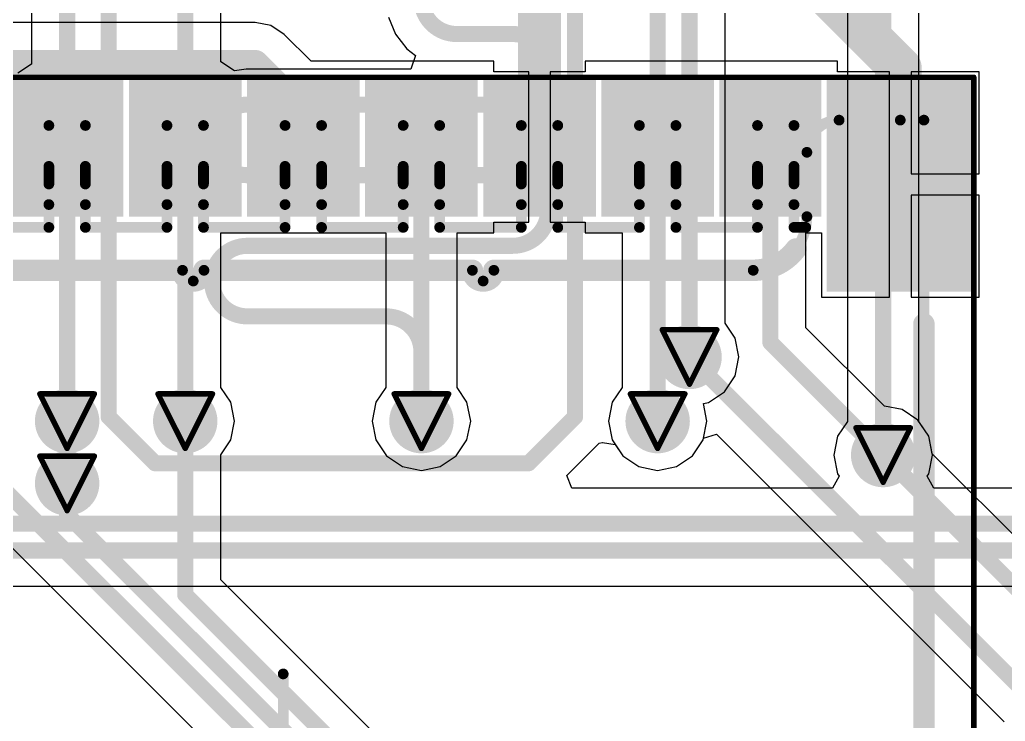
# Model space of a CAD drawing. Header units: millimetres. Extents: x 9.6 to 105, y 7.6 to 66.9.
# Drawn here: x 47.46 to 56.64, y 15.04 to 21.58 of the extents above; entities that cross this region are included whole.
import ezdxf

# ---------------------------------------------------------------- set-up
doc = ezdxf.new("R2010")
doc.units = ezdxf.units.MM
for name, color, linetype in [('BottomLayer', 5, 'Continuous'), ('BottomSolder', 6, 'Continuous'), ('DrillDrawing', 1, 'Continuous'), ('Mechanical13', 56, 'Continuous'), ('Mechanical15', 56, 'Continuous'), ('TopLayer', 1, 'Continuous'), ('TopOverlay', 2, 'Continuous'), ('TopPaste', 8, 'Continuous'), ('TopSolder', 216, 'Continuous'), ('ViaHoleLayer', 16, 'Continuous')]:
    doc.layers.add(name, color=color, linetype=linetype)

msp = doc.modelspace()

# ---------------------------------------------------------------- hatches: boundary and pattern name
at = {"layer": 'BottomLayer'}
h = msp.add_hatch(color=5, dxfattribs=at)
edge = h.paths.add_edge_path()
edge.add_arc((53.6956, 18.4404), 0.2, 0, 360)
h = msp.add_hatch(color=5, dxfattribs=at)
edge = h.paths.add_edge_path()
edge.add_arc((47.8985, 17.8425), 0.2, 0, 360)
h = msp.add_hatch(color=5, dxfattribs=at)
edge = h.paths.add_edge_path()
edge.add_arc((48.9985, 17.8425), 0.2, 0, 360)
h = msp.add_hatch(color=5, dxfattribs=at)
edge = h.paths.add_edge_path()
edge.add_arc((51.1985, 17.8425), 0.2, 0, 360)
h = msp.add_hatch(color=5, dxfattribs=at)
edge = h.paths.add_edge_path()
edge.add_arc((53.3985, 17.8425), 0.2, 0, 360)
h = msp.add_hatch(color=5, dxfattribs=at)
edge = h.paths.add_edge_path()
edge.add_arc((55.499, 17.526), 0.2, 0, 360)
h = msp.add_hatch(color=5, dxfattribs=at)
edge = h.paths.add_edge_path()
edge.add_arc((47.8985, 17.262), 0.2, 0, 360)
at = {"layer": 'BottomSolder'}
h = msp.add_hatch(color=6, dxfattribs=at)
edge = h.paths.add_edge_path()
edge.add_arc((53.6956, 18.4404), 0.3, 0, 360)
h = msp.add_hatch(color=6, dxfattribs=at)
edge = h.paths.add_edge_path()
edge.add_arc((47.8985, 17.8425), 0.3, 0, 360)
h = msp.add_hatch(color=6, dxfattribs=at)
edge = h.paths.add_edge_path()
edge.add_arc((48.9985, 17.8425), 0.3, 0, 360)
h = msp.add_hatch(color=6, dxfattribs=at)
edge = h.paths.add_edge_path()
edge.add_arc((51.1985, 17.8425), 0.3, 0, 360)
h = msp.add_hatch(color=6, dxfattribs=at)
edge = h.paths.add_edge_path()
edge.add_arc((53.3985, 17.8425), 0.3, 0, 360)
h = msp.add_hatch(color=6, dxfattribs=at)
edge = h.paths.add_edge_path()
edge.add_arc((55.499, 17.526), 0.3, 0, 360)
h = msp.add_hatch(color=6, dxfattribs=at)
edge = h.paths.add_edge_path()
edge.add_arc((47.8985, 17.262), 0.3, 0, 360)
at = {"layer": 'TopLayer'}
for points in [[(48.3235, 19.8485), (47.4735, 19.8485), (47.4735, 20.9485), (48.3235, 20.9485)], [(49.4235, 19.8485), (48.5735, 19.8485), (48.5735, 20.9485), (49.4235, 20.9485)], [(50.5235, 19.8485), (49.6735, 19.8485), (49.6735, 20.9485), (50.5235, 20.9485)], [(51.6235, 19.8485), (50.7735, 19.8485), (50.7735, 20.9485), (51.6235, 20.9485)], [(52.7235, 19.8485), (51.8735, 19.8485), (51.8735, 20.9485), (52.7235, 20.9485)], [(53.8235, 19.8485), (52.9735, 19.8485), (52.9735, 20.9485), (53.8235, 20.9485)], [(54.8235, 19.8485), (54.0735, 19.8485), (54.0735, 20.9485), (54.8235, 20.9485)], [(56.2435, 19.1485), (55.0735, 19.1485), (55.0735, 20.9485), (56.2435, 20.9485)]]:
    msp.add_hatch(color=1, dxfattribs=at).paths.add_polyline_path(points)
h = msp.add_hatch(color=1, dxfattribs=at)
edge = h.paths.add_edge_path()
edge.add_arc((53.6956, 18.4404), 0.2, 0, 360)
h = msp.add_hatch(color=1, dxfattribs=at)
edge = h.paths.add_edge_path()
edge.add_arc((47.8985, 17.8425), 0.2, 0, 360)
h = msp.add_hatch(color=1, dxfattribs=at)
edge = h.paths.add_edge_path()
edge.add_arc((48.9985, 17.8425), 0.2, 0, 360)
h = msp.add_hatch(color=1, dxfattribs=at)
edge = h.paths.add_edge_path()
edge.add_arc((51.1985, 17.8425), 0.2, 0, 360)
h = msp.add_hatch(color=1, dxfattribs=at)
edge = h.paths.add_edge_path()
edge.add_arc((53.3985, 17.8425), 0.2, 0, 360)
h = msp.add_hatch(color=1, dxfattribs=at)
edge = h.paths.add_edge_path()
edge.add_arc((55.499, 17.526), 0.2, 0, 360)
h = msp.add_hatch(color=1, dxfattribs=at)
edge = h.paths.add_edge_path()
edge.add_arc((47.8985, 17.262), 0.2, 0, 360)
at = {"layer": 'TopPaste'}
for points in [[(48.2735, 19.8985), (47.5235, 19.8985), (47.5235, 20.8985), (48.2735, 20.8985)], [(49.3735, 19.8985), (48.6235, 19.8985), (48.6235, 20.8985), (49.3735, 20.8985)], [(50.4735, 19.8985), (49.7235, 19.8985), (49.7235, 20.8985), (50.4735, 20.8985)], [(51.5735, 19.8985), (50.8235, 19.8985), (50.8235, 20.8985), (51.5735, 20.8985)], [(52.6735, 19.8985), (51.9235, 19.8985), (51.9235, 20.8985), (52.6735, 20.8985)], [(53.7735, 19.8985), (53.0235, 19.8985), (53.0235, 20.8985), (53.7735, 20.8985)], [(54.7735, 19.8985), (54.1235, 19.8985), (54.1235, 20.8985), (54.7735, 20.8985)], [(56.1935, 19.1985), (55.1235, 19.1985), (55.1235, 20.8985), (56.1935, 20.8985)]]:
    msp.add_hatch(color=8, dxfattribs=at).paths.add_polyline_path(points)
at = {"layer": 'TopSolder'}
for points in [[(48.4235, 19.7485), (47.3735, 19.7485), (47.3735, 21.0485), (48.4235, 21.0485)], [(49.5235, 19.7485), (48.4735, 19.7485), (48.4735, 21.0485), (49.5235, 21.0485)], [(50.6235, 19.7485), (49.5735, 19.7485), (49.5735, 21.0485), (50.6235, 21.0485)], [(51.7235, 19.7485), (50.6735, 19.7485), (50.6735, 21.0485), (51.7235, 21.0485)], [(52.8235, 19.7485), (51.7735, 19.7485), (51.7735, 21.0485), (52.8235, 21.0485)], [(53.9235, 19.7485), (52.8735, 19.7485), (52.8735, 21.0485), (53.9235, 21.0485)], [(54.9235, 19.7485), (53.9735, 19.7485), (53.9735, 21.0485), (54.9235, 21.0485)], [(56.3435, 19.0485), (54.9735, 19.0485), (54.9735, 21.0485), (56.3435, 21.0485)]]:
    msp.add_hatch(color=216, dxfattribs=at).paths.add_polyline_path(points)
h = msp.add_hatch(color=216, dxfattribs=at)
edge = h.paths.add_edge_path()
edge.add_arc((53.6956, 18.4404), 0.3, 0, 360)
h = msp.add_hatch(color=216, dxfattribs=at)
edge = h.paths.add_edge_path()
edge.add_arc((47.8985, 17.8425), 0.3, 0, 360)
h = msp.add_hatch(color=216, dxfattribs=at)
edge = h.paths.add_edge_path()
edge.add_arc((48.9985, 17.8425), 0.3, 0, 360)
h = msp.add_hatch(color=216, dxfattribs=at)
edge = h.paths.add_edge_path()
edge.add_arc((51.1985, 17.8425), 0.3, 0, 360)
h = msp.add_hatch(color=216, dxfattribs=at)
edge = h.paths.add_edge_path()
edge.add_arc((53.3985, 17.8425), 0.3, 0, 360)
h = msp.add_hatch(color=216, dxfattribs=at)
edge = h.paths.add_edge_path()
edge.add_arc((55.499, 17.526), 0.3, 0, 360)
h = msp.add_hatch(color=216, dxfattribs=at)
edge = h.paths.add_edge_path()
edge.add_arc((47.8985, 17.262), 0.3, 0, 360)
at = {"layer": 'ViaHoleLayer'}
h = msp.add_hatch(color=16, dxfattribs=at)
edge = h.paths.add_edge_path()
edge.add_arc((53.6956, 18.4404), 0.1, 0, 360)
h = msp.add_hatch(color=16, dxfattribs=at)
edge = h.paths.add_edge_path()
edge.add_arc((47.8985, 17.8425), 0.1, 0, 360)
h = msp.add_hatch(color=16, dxfattribs=at)
edge = h.paths.add_edge_path()
edge.add_arc((48.9985, 17.8425), 0.1, 0, 360)
h = msp.add_hatch(color=16, dxfattribs=at)
edge = h.paths.add_edge_path()
edge.add_arc((51.1985, 17.8425), 0.1, 0, 360)
h = msp.add_hatch(color=16, dxfattribs=at)
edge = h.paths.add_edge_path()
edge.add_arc((53.3985, 17.8425), 0.1, 0, 360)
h = msp.add_hatch(color=16, dxfattribs=at)
edge = h.paths.add_edge_path()
edge.add_arc((55.499, 17.526), 0.1, 0, 360)
h = msp.add_hatch(color=16, dxfattribs=at)
edge = h.paths.add_edge_path()
edge.add_arc((47.8985, 17.262), 0.1, 0, 360)

# ---------------------------------------------------------------- linework, layer by layer
at = {"layer": 'BottomLayer'}
for p, q in [((47.5671, 23.0026), (47.5671, 21.1693)), ((54.027, 18.7545), (54.027, 22.7063)), ((55.1676, 22.7063), (55.1676, 17.8401)), ((55.8304, 17.8401), (55.8304, 22.7063)), ((49.3298, 21.1923), (49.3298, 22.1619)), ((50.8904, 21.6093), (50.9563, 21.4502)), ((50.9563, 21.4502), (51.0611, 21.3136)), ((51.0611, 21.3136), (51.1422, 21.2514)), ((51.1422, 21.2514), (51.099, 21.1244)), ((47.5671, 21.1693), (47.4401, 21.0848)), ((49.4568, 21.1078), (49.3298, 21.1923)), ((49.567, 21.1223), (49.4568, 21.1078)), ((49.5775, 21.1244), (49.567, 21.1223)), ((51.099, 21.1244), (49.5775, 21.1244)), ((49.5775, 21.1244), (49.5775, 21.1244)), ((49.5775, 21.1244), (49.5775, 21.1244)), ((54.1195, 18.616), (54.027, 18.7545)), ((54.1544, 18.4404), (54.1195, 18.616)), ((54.1195, 18.2648), (54.1544, 18.4404)), ((54.02, 18.116), (54.1195, 18.2648)), ((53.8712, 18.0165), (54.02, 18.116)), ((53.8246, 18.0072), (53.8712, 18.0165)), ((53.8573, 17.8425), (53.8246, 18.0072)), ((53.8224, 17.6669), (53.8573, 17.8425)), ((55.1676, 17.8401), (55.0751, 17.7016)), ((55.9229, 17.7016), (55.8304, 17.8401)), ((52.5515, 17.3357), (52.8532, 17.6374)), ((52.8532, 17.6374), (52.8803, 17.644)), ((52.8803, 17.644), (52.8846, 17.644)), ((52.8846, 17.644), (53.0018, 17.6262)), ((53.0018, 17.6262), (53.0741, 17.5181)), ((53.723, 17.5181), (53.8224, 17.6669)), ((55.0751, 17.7016), (55.0402, 17.526)), ((55.9578, 17.526), (55.9229, 17.7016)), ((53.0741, 17.5181), (53.2229, 17.4186)), ((53.5741, 17.4186), (53.723, 17.5181)), ((55.0402, 17.526), (55.0751, 17.3504)), ((55.9229, 17.3504), (55.9578, 17.526)), ((53.2229, 17.4186), (53.3985, 17.3837)), ((53.3985, 17.3837), (53.5741, 17.4186)), ((55.0751, 17.3504), (55.0885, 17.3304)), ((55.9095, 17.3304), (55.9229, 17.3504)), ((52.6001, 17.2184), (52.5515, 17.3357)), ((55.0885, 17.3304), (55.0286, 17.2184)), ((55.9694, 17.2184), (55.9095, 17.3304)), ((55.0286, 17.2184), (52.6001, 17.2184)), ((59.4217, 17.2184), (55.9694, 17.2184)), ((42.9363, 16.3056), (59.6626, 16.3056))]:
    msp.add_line(p, q, dxfattribs=at)
at = {"layer": 'BottomLayer', "const_width": 0.15}
for points in [[(52.6288, 17.8816), (52.6288, 25.4)], [(48.2854, 17.8816), (48.2854, 23.3895)], [(53.6956, 18.4404), (53.6956, 23.3895)], [(55.499, 17.526), (55.499, 23.3895)], [(53.3985, 17.8425), (53.3985, 23.0924)], [(47.8985, 17.262), (47.8985, 23.0026)], [(48.9985, 17.8425), (48.9985, 22.2992)], [(51.5275, 21.451), (52.0498, 21.451)], [(49.5775, 20.793), (52.0498, 20.793)], [(49.5775, 20.135), (52.0498, 20.135)], [(49.5775, 19.477), (52.0498, 19.477)], [(49.5775, 18.819), (50.8695, 18.819)], [(51.1985, 18.415), (51.1985, 18.49)], [(51.1985, 17.8425), (51.1985, 18.415)], [(48.2854, 17.8816), (48.7172, 17.4498)], [(52.197, 17.4498), (52.6288, 17.8816)], [(48.7172, 17.4498), (52.197, 17.4498)], [(46.5876, 16.887), (59.559, 16.887)], [(42.799, 16.637), (59.6626, 16.637)]]:
    msp.add_lwpolyline(points, dxfattribs=at)
for points in [[(51.5275, 21.451, -0.414214), (51.1985, 21.78)], [(52.0498, 21.451, -0.414214), (52.3788, 21.122)], [(52.3788, 21.122, -0.414214), (52.0498, 20.793)], [(47.3195, 20.77, -0.414214), (47.6485, 20.441)], [(49.2485, 20.464, -0.414214), (49.5775, 20.793)], [(47.6485, 20.441, -0.414214), (47.3195, 20.112)], [(49.5775, 20.135, -0.414214), (49.2485, 20.464)], [(52.0498, 20.135, -0.414214), (52.3788, 19.806)], [(52.3788, 19.806, -0.414214), (52.0498, 19.477)], [(49.2485, 19.148, -0.414214), (49.5775, 19.477)], [(49.5775, 18.819, -0.414214), (49.2485, 19.148)], [(50.8695, 18.819, -0.414214), (51.1985, 18.49)]]:
    msp.add_lwpolyline(points, format="xyb", dxfattribs=at)
at = {"layer": 'BottomLayer', "const_width": 0.075}
for points in [[(51.49, 21.451, 1), (51.565, 21.451, 1)], [(51.49, 21.451, 1), (51.565, 21.451, 1)], [(52.0123, 21.451, 1), (52.0873, 21.451, 1)], [(52.0123, 21.451, 1), (52.0873, 21.451, 1)], [(52.3413, 21.122, 1), (52.4163, 21.122, 1)], [(52.3413, 21.122, 1), (52.4163, 21.122, 1)], [(49.54, 20.793, 1), (49.615, 20.793, 1)], [(49.54, 20.793, 1), (49.615, 20.793, 1)], [(52.0123, 20.793, 1), (52.0873, 20.793, 1)], [(52.0123, 20.793, 1), (52.0873, 20.793, 1)], [(47.611, 20.441, 1), (47.686, 20.441, 1)], [(47.611, 20.441, 1), (47.686, 20.441, 1)], [(49.211, 20.464, 1), (49.286, 20.464, 1)], [(49.211, 20.464, 1), (49.286, 20.464, 1)], [(49.54, 20.135, 1), (49.615, 20.135, 1)], [(49.54, 20.135, 1), (49.615, 20.135, 1)], [(52.0123, 20.135, 1), (52.0873, 20.135, 1)], [(52.0123, 20.135, 1), (52.0873, 20.135, 1)], [(52.3413, 19.806, 1), (52.4163, 19.806, 1)], [(52.3413, 19.806, 1), (52.4163, 19.806, 1)], [(49.54, 19.477, 1), (49.615, 19.477, 1)], [(49.54, 19.477, 1), (49.615, 19.477, 1)], [(52.0123, 19.477, 1), (52.0873, 19.477, 1)], [(52.0123, 19.477, 1), (52.0873, 19.477, 1)], [(49.211, 19.148, 1), (49.286, 19.148, 1)], [(49.211, 19.148, 1), (49.286, 19.148, 1)], [(49.54, 18.819, 1), (49.615, 18.819, 1)], [(49.54, 18.819, 1), (49.615, 18.819, 1)], [(50.832, 18.819, 1), (50.907, 18.819, 1)], [(50.832, 18.819, 1), (50.907, 18.819, 1)], [(51.161, 18.49, 1), (51.236, 18.49, 1)], [(51.161, 18.49, 1), (51.236, 18.49, 1)], [(51.161, 18.415, 1), (51.236, 18.415, 1)], [(51.161, 18.415, 1), (51.236, 18.415, 1)], [(53.6581, 18.4404, 1), (53.7331, 18.4404, 1)], [(48.2479, 17.8816, 1), (48.3229, 17.8816, 1)], [(48.2479, 17.8816, 1), (48.3229, 17.8816, 1)], [(48.961, 17.8425, 1), (49.036, 17.8425, 1)], [(51.161, 17.8425, 1), (51.236, 17.8425, 1)], [(52.5913, 17.8816, 1), (52.6663, 17.8816, 1)], [(52.5913, 17.8816, 1), (52.6663, 17.8816, 1)], [(53.361, 17.8425, 1), (53.436, 17.8425, 1)], [(55.4615, 17.526, 1), (55.5365, 17.526, 1)], [(48.6797, 17.4498, 1), (48.7547, 17.4498, 1)], [(48.6797, 17.4498, 1), (48.7547, 17.4498, 1)], [(52.1595, 17.4498, 1), (52.2345, 17.4498, 1)], [(52.1595, 17.4498, 1), (52.2345, 17.4498, 1)], [(47.861, 17.262, 1), (47.936, 17.262, 1)]]:
    msp.add_lwpolyline(points, format="xyb", close=True, dxfattribs=at)
at = {"layer": 'DrillDrawing', "const_width": 0.0508}
for points in [[(53.4416, 18.6944), (53.9496, 18.6944)], [(53.4416, 18.6944), (53.6956, 18.1864)], [(53.6956, 18.1864), (53.9496, 18.6944)], [(47.6445, 18.0965), (48.1525, 18.0965)], [(47.6445, 18.0965), (47.8985, 17.5885)], [(47.8985, 17.5885), (48.1525, 18.0965)], [(48.7445, 18.0965), (49.2525, 18.0965)], [(48.7445, 18.0965), (48.9985, 17.5885)], [(48.9985, 17.5885), (49.2525, 18.0965)], [(50.9445, 18.0965), (51.4525, 18.0965)], [(50.9445, 18.0965), (51.1985, 17.5885)], [(51.1985, 17.5885), (51.4525, 18.0965)], [(53.1445, 18.0965), (53.6525, 18.0965)], [(53.1445, 18.0965), (53.3985, 17.5885)], [(53.3985, 17.5885), (53.6525, 18.0965)], [(55.245, 17.78), (55.753, 17.78)], [(55.245, 17.78), (55.499, 17.272)], [(55.499, 17.272), (55.753, 17.78)], [(47.6445, 17.516), (48.1525, 17.516)], [(47.6445, 17.516), (47.8985, 17.008)], [(47.8985, 17.008), (48.1525, 17.516)]]:
    msp.add_lwpolyline(points, dxfattribs=at)
at = {"layer": 'DrillDrawing', "const_width": 0.0254}
for points in [[(53.4289, 18.6944, 1), (53.4543, 18.6944, 1)], [(53.4289, 18.6944, 1), (53.4543, 18.6944, 1)], [(53.9369, 18.6944, 1), (53.9623, 18.6944, 1)], [(53.9369, 18.6944, 1), (53.9623, 18.6944, 1)], [(53.6829, 18.1864, 1), (53.7083, 18.1864, 1)], [(53.6829, 18.1864, 1), (53.7083, 18.1864, 1)], [(47.6318, 18.0965, 1), (47.6572, 18.0965, 1)], [(47.6318, 18.0965, 1), (47.6572, 18.0965, 1)], [(48.1398, 18.0965, 1), (48.1652, 18.0965, 1)], [(48.1398, 18.0965, 1), (48.1652, 18.0965, 1)], [(48.7318, 18.0965, 1), (48.7572, 18.0965, 1)], [(48.7318, 18.0965, 1), (48.7572, 18.0965, 1)], [(49.2398, 18.0965, 1), (49.2652, 18.0965, 1)], [(49.2398, 18.0965, 1), (49.2652, 18.0965, 1)], [(50.9318, 18.0965, 1), (50.9572, 18.0965, 1)], [(50.9318, 18.0965, 1), (50.9572, 18.0965, 1)], [(51.4398, 18.0965, 1), (51.4652, 18.0965, 1)], [(51.4398, 18.0965, 1), (51.4652, 18.0965, 1)], [(53.1318, 18.0965, 1), (53.1572, 18.0965, 1)], [(53.1318, 18.0965, 1), (53.1572, 18.0965, 1)], [(53.6398, 18.0965, 1), (53.6652, 18.0965, 1)], [(53.6398, 18.0965, 1), (53.6652, 18.0965, 1)], [(55.2323, 17.78, 1), (55.2577, 17.78, 1)], [(55.2323, 17.78, 1), (55.2577, 17.78, 1)], [(55.7403, 17.78, 1), (55.7657, 17.78, 1)], [(55.7403, 17.78, 1), (55.7657, 17.78, 1)], [(47.6318, 17.516, 1), (47.6572, 17.516, 1)], [(47.6318, 17.516, 1), (47.6572, 17.516, 1)], [(47.8858, 17.5885, 1), (47.9112, 17.5885, 1)], [(47.8858, 17.5885, 1), (47.9112, 17.5885, 1)], [(48.1398, 17.516, 1), (48.1652, 17.516, 1)], [(48.1398, 17.516, 1), (48.1652, 17.516, 1)], [(48.9858, 17.5885, 1), (49.0112, 17.5885, 1)], [(48.9858, 17.5885, 1), (49.0112, 17.5885, 1)], [(51.1858, 17.5885, 1), (51.2112, 17.5885, 1)], [(51.1858, 17.5885, 1), (51.2112, 17.5885, 1)], [(53.3858, 17.5885, 1), (53.4112, 17.5885, 1)], [(53.3858, 17.5885, 1), (53.4112, 17.5885, 1)], [(55.4863, 17.272, 1), (55.5117, 17.272, 1)], [(55.4863, 17.272, 1), (55.5117, 17.272, 1)], [(47.8858, 17.008, 1), (47.9112, 17.008, 1)], [(47.8858, 17.008, 1), (47.9112, 17.008, 1)]]:
    msp.add_lwpolyline(points, format="xyb", close=True, dxfattribs=at)
at = {"layer": 'Mechanical13', "const_width": 0.1}
for points in [[(54.7885, 20.3485, -0.414214), (55.0885, 20.6485)], [(54.7885, 19.7485, -0.414214), (54.2885, 19.2485)], [(49.0732, 19.1485, -0.414214), (48.9732, 19.2485)], [(49.1732, 19.2485, -0.414214), (49.0732, 19.1485)], [(51.7732, 19.1485, -0.414214), (51.6732, 19.2485)], [(51.8732, 19.2485, -0.414214), (51.7732, 19.1485)]]:
    msp.add_lwpolyline(points, format="xyb", dxfattribs=at)
for points in [[(55.0885, 20.6485), (55.6585, 20.6485)], [(55.6585, 20.6485), (55.8785, 20.6485)], [(55.8785, 9.5685), (55.8785, 20.6485)], [(47.7285, 20.5985), (48.0685, 20.5985)], [(47.7285, 20.2176), (47.7285, 20.5985)], [(48.0685, 20.2176), (48.0685, 20.5985)], [(48.8285, 20.5985), (49.1685, 20.5985)], [(48.8285, 20.2176), (48.8285, 20.5985)], [(49.1685, 20.2176), (49.1685, 20.5985)], [(49.9285, 20.2176), (49.9285, 20.5985)], [(49.9285, 20.5985), (50.2685, 20.5985)], [(50.2685, 20.2176), (50.2685, 20.5985)], [(51.0285, 20.5985), (51.3685, 20.5985)], [(51.0285, 20.2176), (51.0285, 20.5985)], [(51.3685, 20.2176), (51.3685, 20.5985)], [(52.1285, 20.2176), (52.1285, 20.5985)], [(52.1285, 20.5985), (52.4685, 20.5985)], [(52.4685, 20.2176), (52.4685, 20.5985)], [(53.2285, 20.2176), (53.2285, 20.5985)], [(53.2285, 20.5985), (53.5685, 20.5985)], [(53.5685, 20.2176), (53.5685, 20.5985)], [(54.3285, 20.5985), (54.6685, 20.5985)], [(54.3285, 20.2176), (54.3285, 20.5985)], [(54.6685, 20.2176), (54.6685, 20.5985)], [(54.7885, 19.7485), (54.7885, 20.3485)], [(47.7285, 20.141), (47.7285, 20.2176)], [(48.0685, 20.141), (48.0685, 20.2176)], [(48.8285, 20.141), (48.8285, 20.2176)], [(49.1685, 20.141), (49.1685, 20.2176)], [(49.9285, 20.141), (49.9285, 20.2176)], [(50.2685, 20.141), (50.2685, 20.2176)], [(51.0285, 20.141), (51.0285, 20.2176)], [(51.3685, 20.141), (51.3685, 20.2176)], [(52.1285, 20.141), (52.1285, 20.2176)], [(52.4685, 20.141), (52.4685, 20.2176)], [(53.2285, 20.141), (53.2285, 20.2176)], [(53.5685, 20.141), (53.5685, 20.2176)], [(54.3285, 20.141), (54.3285, 20.2176)], [(54.6685, 20.141), (54.6685, 20.2176)], [(47.7285, 20.0529), (47.7285, 20.141)], [(48.0685, 20.0529), (48.0685, 20.141)], [(48.8285, 20.0529), (48.8285, 20.141)], [(49.1685, 20.0529), (49.1685, 20.141)], [(49.9285, 20.0529), (49.9285, 20.141)], [(50.2685, 20.0529), (50.2685, 20.141)], [(51.0285, 20.0529), (51.0285, 20.141)], [(51.3685, 20.0529), (51.3685, 20.141)], [(52.1285, 20.0529), (52.1285, 20.141)], [(52.4685, 20.0529), (52.4685, 20.141)], [(53.2285, 20.0529), (53.2285, 20.141)], [(53.5685, 20.0529), (53.5685, 20.141)], [(54.3285, 20.0529), (54.3285, 20.141)], [(54.6685, 20.0529), (54.6685, 20.141)], [(47.7285, 19.8614), (47.7285, 20.0529)], [(48.0685, 19.8614), (48.0685, 20.0529)], [(48.8285, 19.8614), (48.8285, 20.0529)], [(49.1685, 19.8614), (49.1685, 20.0529)], [(49.9285, 19.8614), (49.9285, 20.0529)], [(50.2685, 19.8614), (50.2685, 20.0529)], [(51.0285, 19.8614), (51.0285, 20.0529)], [(51.3685, 19.8614), (51.3685, 20.0529)], [(52.1285, 19.8614), (52.1285, 20.0529)], [(52.4685, 19.8614), (52.4685, 20.0529)], [(53.2285, 19.8614), (53.2285, 20.0529)], [(53.5685, 19.8614), (53.5685, 20.0529)], [(54.3285, 19.8614), (54.3285, 20.0529)], [(54.6685, 19.8614), (54.6685, 20.0529)], [(47.7285, 19.6485), (47.7285, 19.8614)], [(48.0685, 19.6485), (48.0685, 19.8614)], [(48.8285, 19.6485), (48.8285, 19.8614)], [(49.1685, 19.6485), (49.1685, 19.8614)], [(49.9285, 19.6485), (49.9285, 19.8614)], [(50.2685, 19.6485), (50.2685, 19.8614)], [(51.0285, 19.6485), (51.0285, 19.8614)], [(51.3685, 19.6485), (51.3685, 19.8614)], [(52.1285, 19.6485), (52.1285, 19.8614)], [(52.4685, 19.6485), (52.4685, 19.8614)], [(53.2285, 19.6485), (53.2285, 19.8614)], [(53.5685, 19.6485), (53.5685, 19.8614)], [(54.3285, 19.6485), (54.3285, 19.8614)], [(54.6685, 19.6485), (54.6685, 19.8614)], [(46.9685, 19.6485), (47.7285, 19.6485)], [(48.0685, 19.6485), (48.8285, 19.6485)], [(49.1685, 19.6485), (49.9285, 19.6485)], [(50.2685, 19.6485), (51.0285, 19.6485)], [(51.3685, 19.6485), (52.1285, 19.6485)], [(52.4685, 19.6485), (53.2285, 19.6485)], [(53.5685, 19.6485), (54.3285, 19.6485)], [(54.6685, 19.6485), (54.7784, 19.6485)], [(46.6285, 19.2485), (48.9732, 19.2485)], [(49.1732, 19.2485), (51.6732, 19.2485)], [(51.8732, 19.2485), (54.2885, 19.2485)]]:
    msp.add_lwpolyline(points, dxfattribs=at)
at = {"layer": 'Mechanical13', "const_width": 0.05}
for points in [[(55.0635, 20.6485, 1), (55.1135, 20.6485, 1)], [(55.0635, 20.6485, 1), (55.1135, 20.6485, 1)], [(55.6335, 20.6485, 1), (55.6835, 20.6485, 1)], [(55.6335, 20.6485, 1), (55.6835, 20.6485, 1)], [(55.8535, 20.6485, 1), (55.9035, 20.6485, 1)], [(55.8535, 20.6485, 1), (55.9035, 20.6485, 1)], [(47.7035, 20.5985, 1), (47.7535, 20.5985, 1)], [(47.7035, 20.5985, 1), (47.7535, 20.5985, 1)], [(48.0435, 20.5985, 1), (48.0935, 20.5985, 1)], [(48.0435, 20.5985, 1), (48.0935, 20.5985, 1)], [(48.8035, 20.5985, 1), (48.8535, 20.5985, 1)], [(48.8035, 20.5985, 1), (48.8535, 20.5985, 1)], [(49.1435, 20.5985, 1), (49.1935, 20.5985, 1)], [(49.1435, 20.5985, 1), (49.1935, 20.5985, 1)], [(49.9035, 20.5985, 1), (49.9535, 20.5985, 1)], [(49.9035, 20.5985, 1), (49.9535, 20.5985, 1)], [(50.2435, 20.5985, 1), (50.2935, 20.5985, 1)], [(50.2435, 20.5985, 1), (50.2935, 20.5985, 1)], [(51.0035, 20.5985, 1), (51.0535, 20.5985, 1)], [(51.0035, 20.5985, 1), (51.0535, 20.5985, 1)], [(51.3435, 20.5985, 1), (51.3935, 20.5985, 1)], [(51.3435, 20.5985, 1), (51.3935, 20.5985, 1)], [(52.1035, 20.5985, 1), (52.1535, 20.5985, 1)], [(52.1035, 20.5985, 1), (52.1535, 20.5985, 1)], [(52.4435, 20.5985, 1), (52.4935, 20.5985, 1)], [(52.4435, 20.5985, 1), (52.4935, 20.5985, 1)], [(53.2035, 20.5985, 1), (53.2535, 20.5985, 1)], [(53.2035, 20.5985, 1), (53.2535, 20.5985, 1)], [(53.5435, 20.5985, 1), (53.5935, 20.5985, 1)], [(53.5435, 20.5985, 1), (53.5935, 20.5985, 1)], [(54.3035, 20.5985, 1), (54.3535, 20.5985, 1)], [(54.3035, 20.5985, 1), (54.3535, 20.5985, 1)], [(54.6435, 20.5985, 1), (54.6935, 20.5985, 1)], [(54.6435, 20.5985, 1), (54.6935, 20.5985, 1)], [(54.7635, 20.3485, 1), (54.8135, 20.3485, 1)], [(54.7635, 20.3485, 1), (54.8135, 20.3485, 1)], [(47.7035, 20.2176, 1), (47.7535, 20.2176, 1)], [(47.7035, 20.2176, 1), (47.7535, 20.2176, 1)], [(48.0435, 20.2176, 1), (48.0935, 20.2176, 1)], [(48.0435, 20.2176, 1), (48.0935, 20.2176, 1)], [(48.8035, 20.2176, 1), (48.8535, 20.2176, 1)], [(48.8035, 20.2176, 1), (48.8535, 20.2176, 1)], [(49.1435, 20.2176, 1), (49.1935, 20.2176, 1)], [(49.1435, 20.2176, 1), (49.1935, 20.2176, 1)], [(49.9035, 20.2176, 1), (49.9535, 20.2176, 1)], [(49.9035, 20.2176, 1), (49.9535, 20.2176, 1)], [(50.2435, 20.2176, 1), (50.2935, 20.2176, 1)], [(50.2435, 20.2176, 1), (50.2935, 20.2176, 1)], [(51.0035, 20.2176, 1), (51.0535, 20.2176, 1)], [(51.0035, 20.2176, 1), (51.0535, 20.2176, 1)], [(51.3435, 20.2176, 1), (51.3935, 20.2176, 1)], [(51.3435, 20.2176, 1), (51.3935, 20.2176, 1)], [(52.1035, 20.2176, 1), (52.1535, 20.2176, 1)], [(52.1035, 20.2176, 1), (52.1535, 20.2176, 1)], [(52.4435, 20.2176, 1), (52.4935, 20.2176, 1)], [(52.4435, 20.2176, 1), (52.4935, 20.2176, 1)], [(53.2035, 20.2176, 1), (53.2535, 20.2176, 1)], [(53.2035, 20.2176, 1), (53.2535, 20.2176, 1)], [(53.5435, 20.2176, 1), (53.5935, 20.2176, 1)], [(53.5435, 20.2176, 1), (53.5935, 20.2176, 1)], [(54.3035, 20.2176, 1), (54.3535, 20.2176, 1)], [(54.3035, 20.2176, 1), (54.3535, 20.2176, 1)], [(54.6435, 20.2176, 1), (54.6935, 20.2176, 1)], [(54.6435, 20.2176, 1), (54.6935, 20.2176, 1)], [(47.7035, 20.141, 1), (47.7535, 20.141, 1)], [(47.7035, 20.141, 1), (47.7535, 20.141, 1)], [(48.0435, 20.141, 1), (48.0935, 20.141, 1)], [(48.0435, 20.141, 1), (48.0935, 20.141, 1)], [(48.8035, 20.141, 1), (48.8535, 20.141, 1)], [(48.8035, 20.141, 1), (48.8535, 20.141, 1)], [(49.1435, 20.141, 1), (49.1935, 20.141, 1)], [(49.1435, 20.141, 1), (49.1935, 20.141, 1)], [(49.9035, 20.141, 1), (49.9535, 20.141, 1)], [(49.9035, 20.141, 1), (49.9535, 20.141, 1)], [(50.2435, 20.141, 1), (50.2935, 20.141, 1)], [(50.2435, 20.141, 1), (50.2935, 20.141, 1)], [(51.0035, 20.141, 1), (51.0535, 20.141, 1)], [(51.0035, 20.141, 1), (51.0535, 20.141, 1)], [(51.3435, 20.141, 1), (51.3935, 20.141, 1)], [(51.3435, 20.141, 1), (51.3935, 20.141, 1)], [(52.1035, 20.141, 1), (52.1535, 20.141, 1)], [(52.1035, 20.141, 1), (52.1535, 20.141, 1)], [(52.4435, 20.141, 1), (52.4935, 20.141, 1)], [(52.4435, 20.141, 1), (52.4935, 20.141, 1)], [(53.2035, 20.141, 1), (53.2535, 20.141, 1)], [(53.2035, 20.141, 1), (53.2535, 20.141, 1)], [(53.5435, 20.141, 1), (53.5935, 20.141, 1)], [(53.5435, 20.141, 1), (53.5935, 20.141, 1)], [(54.3035, 20.141, 1), (54.3535, 20.141, 1)], [(54.3035, 20.141, 1), (54.3535, 20.141, 1)], [(54.6435, 20.141, 1), (54.6935, 20.141, 1)], [(54.6435, 20.141, 1), (54.6935, 20.141, 1)], [(47.7035, 20.0529, 1), (47.7535, 20.0529, 1)], [(47.7035, 20.0529, 1), (47.7535, 20.0529, 1)], [(48.0435, 20.0529, 1), (48.0935, 20.0529, 1)], [(48.0435, 20.0529, 1), (48.0935, 20.0529, 1)], [(48.8035, 20.0529, 1), (48.8535, 20.0529, 1)], [(48.8035, 20.0529, 1), (48.8535, 20.0529, 1)], [(49.1435, 20.0529, 1), (49.1935, 20.0529, 1)], [(49.1435, 20.0529, 1), (49.1935, 20.0529, 1)], [(49.9035, 20.0529, 1), (49.9535, 20.0529, 1)], [(49.9035, 20.0529, 1), (49.9535, 20.0529, 1)], [(50.2435, 20.0529, 1), (50.2935, 20.0529, 1)], [(50.2435, 20.0529, 1), (50.2935, 20.0529, 1)], [(51.0035, 20.0529, 1), (51.0535, 20.0529, 1)], [(51.0035, 20.0529, 1), (51.0535, 20.0529, 1)], [(51.3435, 20.0529, 1), (51.3935, 20.0529, 1)], [(51.3435, 20.0529, 1), (51.3935, 20.0529, 1)], [(52.1035, 20.0529, 1), (52.1535, 20.0529, 1)], [(52.1035, 20.0529, 1), (52.1535, 20.0529, 1)], [(52.4435, 20.0529, 1), (52.4935, 20.0529, 1)], [(52.4435, 20.0529, 1), (52.4935, 20.0529, 1)], [(53.2035, 20.0529, 1), (53.2535, 20.0529, 1)], [(53.2035, 20.0529, 1), (53.2535, 20.0529, 1)], [(53.5435, 20.0529, 1), (53.5935, 20.0529, 1)], [(53.5435, 20.0529, 1), (53.5935, 20.0529, 1)], [(54.3035, 20.0529, 1), (54.3535, 20.0529, 1)], [(54.3035, 20.0529, 1), (54.3535, 20.0529, 1)], [(54.6435, 20.0529, 1), (54.6935, 20.0529, 1)], [(54.6435, 20.0529, 1), (54.6935, 20.0529, 1)], [(47.7035, 19.8614, 1), (47.7535, 19.8614, 1)], [(47.7035, 19.8614, 1), (47.7535, 19.8614, 1)], [(48.0435, 19.8614, 1), (48.0935, 19.8614, 1)], [(48.0435, 19.8614, 1), (48.0935, 19.8614, 1)], [(48.8035, 19.8614, 1), (48.8535, 19.8614, 1)], [(48.8035, 19.8614, 1), (48.8535, 19.8614, 1)], [(49.1435, 19.8614, 1), (49.1935, 19.8614, 1)], [(49.1435, 19.8614, 1), (49.1935, 19.8614, 1)], [(49.9035, 19.8614, 1), (49.9535, 19.8614, 1)], [(49.9035, 19.8614, 1), (49.9535, 19.8614, 1)], [(50.2435, 19.8614, 1), (50.2935, 19.8614, 1)], [(50.2435, 19.8614, 1), (50.2935, 19.8614, 1)], [(51.0035, 19.8614, 1), (51.0535, 19.8614, 1)], [(51.0035, 19.8614, 1), (51.0535, 19.8614, 1)], [(51.3435, 19.8614, 1), (51.3935, 19.8614, 1)], [(51.3435, 19.8614, 1), (51.3935, 19.8614, 1)], [(52.1035, 19.8614, 1), (52.1535, 19.8614, 1)], [(52.1035, 19.8614, 1), (52.1535, 19.8614, 1)], [(52.4435, 19.8614, 1), (52.4935, 19.8614, 1)], [(52.4435, 19.8614, 1), (52.4935, 19.8614, 1)], [(53.2035, 19.8614, 1), (53.2535, 19.8614, 1)], [(53.2035, 19.8614, 1), (53.2535, 19.8614, 1)], [(53.5435, 19.8614, 1), (53.5935, 19.8614, 1)], [(53.5435, 19.8614, 1), (53.5935, 19.8614, 1)], [(54.3035, 19.8614, 1), (54.3535, 19.8614, 1)], [(54.3035, 19.8614, 1), (54.3535, 19.8614, 1)], [(54.6435, 19.8614, 1), (54.6935, 19.8614, 1)], [(54.6435, 19.8614, 1), (54.6935, 19.8614, 1)], [(54.7635, 19.7485, 1), (54.8135, 19.7485, 1)], [(54.7635, 19.7485, 1), (54.8135, 19.7485, 1)], [(47.7035, 19.6485, 1), (47.7535, 19.6485, 1)], [(47.7035, 19.6485, 1), (47.7535, 19.6485, 1)], [(48.0435, 19.6485, 1), (48.0935, 19.6485, 1)], [(48.0435, 19.6485, 1), (48.0935, 19.6485, 1)], [(48.8035, 19.6485, 1), (48.8535, 19.6485, 1)], [(48.8035, 19.6485, 1), (48.8535, 19.6485, 1)], [(49.1435, 19.6485, 1), (49.1935, 19.6485, 1)], [(49.1435, 19.6485, 1), (49.1935, 19.6485, 1)], [(49.9035, 19.6485, 1), (49.9535, 19.6485, 1)], [(49.9035, 19.6485, 1), (49.9535, 19.6485, 1)], [(50.2435, 19.6485, 1), (50.2935, 19.6485, 1)], [(50.2435, 19.6485, 1), (50.2935, 19.6485, 1)], [(51.0035, 19.6485, 1), (51.0535, 19.6485, 1)], [(51.0035, 19.6485, 1), (51.0535, 19.6485, 1)], [(51.3435, 19.6485, 1), (51.3935, 19.6485, 1)], [(51.3435, 19.6485, 1), (51.3935, 19.6485, 1)], [(52.1035, 19.6485, 1), (52.1535, 19.6485, 1)], [(52.1035, 19.6485, 1), (52.1535, 19.6485, 1)], [(52.4435, 19.6485, 1), (52.4935, 19.6485, 1)], [(52.4435, 19.6485, 1), (52.4935, 19.6485, 1)], [(53.2035, 19.6485, 1), (53.2535, 19.6485, 1)], [(53.2035, 19.6485, 1), (53.2535, 19.6485, 1)], [(53.5435, 19.6485, 1), (53.5935, 19.6485, 1)], [(53.5435, 19.6485, 1), (53.5935, 19.6485, 1)], [(54.3035, 19.6485, 1), (54.3535, 19.6485, 1)], [(54.3035, 19.6485, 1), (54.3535, 19.6485, 1)], [(54.6435, 19.6485, 1), (54.6935, 19.6485, 1)], [(54.6435, 19.6485, 1), (54.6935, 19.6485, 1)], [(54.7534, 19.6485, 1), (54.8034, 19.6485, 1)], [(48.9482, 19.2485, 1), (48.9982, 19.2485, 1)], [(48.9482, 19.2485, 1), (48.9982, 19.2485, 1)], [(49.1482, 19.2485, 1), (49.1982, 19.2485, 1)], [(49.1482, 19.2485, 1), (49.1982, 19.2485, 1)], [(51.6482, 19.2485, 1), (51.6982, 19.2485, 1)], [(51.6482, 19.2485, 1), (51.6982, 19.2485, 1)], [(51.8482, 19.2485, 1), (51.8982, 19.2485, 1)], [(51.8482, 19.2485, 1), (51.8982, 19.2485, 1)], [(54.2635, 19.2485, 1), (54.3135, 19.2485, 1)], [(54.2635, 19.2485, 1), (54.3135, 19.2485, 1)], [(49.0482, 19.1485, 1), (49.0982, 19.1485, 1)], [(49.0482, 19.1485, 1), (49.0982, 19.1485, 1)], [(51.7482, 19.1485, 1), (51.7982, 19.1485, 1)], [(51.7482, 19.1485, 1), (51.7982, 19.1485, 1)]]:
    msp.add_lwpolyline(points, format="xyb", close=True, dxfattribs=at)
at = {"layer": 'Mechanical15'}
for points, const_width in [([(43.4635, 21.0485), (56.3435, 21.0485)], 0.05), ([(56.3435, 8.7985), (56.3435, 21.0485)], 0.05), ([(49.911, 14.486), (49.911, 15.486)], 0.1)]:
    msp.add_lwpolyline(points, dxfattribs=dict(at, const_width=const_width))
for points, const_width in [([(56.331, 21.0485, 1), (56.356, 21.0485, 1)], 0.025), ([(56.331, 21.0485, 1), (56.356, 21.0485, 1)], 0.025), ([(49.886, 15.486, 1), (49.936, 15.486, 1)], 0.05)]:
    msp.add_lwpolyline(points, format="xyb", close=True, dxfattribs=dict(at, const_width=const_width))
at = {"layer": 'TopLayer'}
for p, q in [((49.6493, 21.56), (46.1464, 21.56)), ((49.7964, 21.5307), (49.6493, 21.56)), ((49.6493, 21.56), (49.6493, 21.56)), ((49.9211, 21.4474), (49.7964, 21.5307)), ((50.17, 21.1985), (49.9211, 21.4474)), ((51.8735, 21.1985), (50.17, 21.1985)), ((51.8735, 21.0985), (51.8735, 21.1985)), ((55.0735, 21.1985), (52.7235, 21.1985)), ((52.7235, 21.1985), (52.7235, 21.0985)), ((55.0735, 21.0985), (55.0735, 21.1985)), ((52.1985, 21.0985), (51.8735, 21.0985)), ((52.1985, 20.3985), (52.1985, 21.0985)), ((52.7235, 21.0985), (52.3985, 21.0985)), ((52.3985, 21.0985), (52.3985, 20.3985)), ((55.5585, 21.0985), (55.0735, 21.0985)), ((55.5585, 20.0485), (55.5585, 21.0985)), ((56.3935, 21.0985), (55.7585, 21.0985)), ((55.7585, 21.0985), (55.7585, 20.1485)), ((56.3935, 20.1485), (56.3935, 21.0985)), ((52.1985, 19.6985), (52.1985, 20.3985)), ((52.3985, 20.3985), (52.3985, 19.6985)), ((55.7585, 20.1485), (56.3935, 20.1485)), ((55.5585, 18.9985), (55.5585, 20.0485)), ((56.3935, 19.9485), (55.7585, 19.9485)), ((55.7585, 19.9485), (55.7585, 18.9985)), ((56.3935, 18.9985), (56.3935, 19.9485)), ((51.8735, 19.5985), (51.8735, 19.6985)), ((51.8735, 19.6985), (52.1985, 19.6985)), ((52.3985, 19.6985), (52.7235, 19.6985)), ((52.7235, 19.6985), (52.7235, 19.5985)), ((49.3298, 18.1565), (49.3298, 19.5985)), ((49.3298, 19.5985), (50.8672, 19.5985)), ((50.8672, 19.5985), (50.8672, 18.1565)), ((51.5299, 18.1565), (51.5299, 19.5985)), ((51.5299, 19.5985), (51.8735, 19.5985)), ((52.7235, 19.5985), (53.0672, 19.5985)), ((53.0672, 19.5985), (53.0672, 18.1565)), ((54.7799, 18.7137), (54.7799, 19.5985)), ((54.7799, 19.5985), (54.9235, 19.5985)), ((54.9235, 19.5985), (54.9235, 18.9985)), ((54.9235, 18.9985), (55.5585, 18.9985)), ((55.7585, 18.9985), (56.3935, 18.9985)), ((55.5112, 17.9824), (54.7799, 18.7137)), ((49.4224, 18.0181), (49.3298, 18.1565)), ((50.8672, 18.1565), (50.7746, 18.0181)), ((51.6224, 18.0181), (51.5299, 18.1565)), ((53.0672, 18.1565), (52.9746, 18.0181)), ((49.4573, 17.8425), (49.4224, 18.0181)), ((50.7746, 18.0181), (50.7397, 17.8425)), ((51.6573, 17.8425), (51.6224, 18.0181)), ((52.9746, 18.0181), (52.9397, 17.8425)), ((55.6746, 17.9499), (55.5112, 17.9824)), ((55.8234, 17.8504), (55.6746, 17.9499)), ((49.4224, 17.6669), (49.4573, 17.8425)), ((50.7397, 17.8425), (50.7746, 17.6669)), ((51.6224, 17.6669), (51.6573, 17.8425)), ((52.9397, 17.8425), (52.9746, 17.6669)), ((55.9229, 17.7016), (55.8234, 17.8504)), ((53.8257, 17.6833), (53.9472, 17.7202)), ((53.9472, 17.7202), (56.627, 15.0404)), ((49.3298, 17.5284), (49.4224, 17.6669)), ((50.7746, 17.6669), (50.8741, 17.5181)), ((51.523, 17.5181), (51.6224, 17.6669)), ((52.9746, 17.6669), (53.0741, 17.5181)), ((53.723, 17.5181), (53.8224, 17.6669)), ((53.8224, 17.6669), (53.8257, 17.6833)), ((55.9554, 17.5382), (55.9229, 17.7016)), ((61.4193, 12.0743), (55.9554, 17.5382)), ((49.3298, 16.3619), (49.3298, 17.5284)), ((50.8741, 17.5181), (51.0229, 17.4186)), ((51.3741, 17.4186), (51.523, 17.5181)), ((53.0741, 17.5181), (53.2229, 17.4186)), ((53.5741, 17.4186), (53.723, 17.5181)), ((46.6632, 17.3842), (50.1847, 13.8627)), ((51.0229, 17.4186), (51.1985, 17.3837)), ((51.1985, 17.3837), (51.3741, 17.4186)), ((53.2229, 17.4186), (53.3985, 17.3837)), ((53.3985, 17.3837), (53.5741, 17.4186)), ((50.7594, 14.9324), (49.3298, 16.3619))]:
    msp.add_line(p, q, dxfattribs=at)
for points, const_width in [([(54.1782, 22.6131), (55.6585, 21.1328)], 0.4), ([(52.2985, 20.3985), (52.2985, 21.9456)], 0.4), ([(46.1464, 21.1756), (49.6493, 21.1756)], 0.254), ([(49.6493, 21.1756), (50.0985, 20.7264)], 0.254), ([(55.6585, 20.0485), (55.6585, 21.1328)], 0.4), ([(50.0985, 20.3985), (50.0985, 20.7264)], 0.254), ([(47.8985, 17.8425), (47.8985, 20.3985)], 0.15), ([(48.9985, 17.8425), (48.9985, 20.3985)], 0.15), ([(51.1985, 17.8425), (51.1985, 20.3985)], 0.15), ([(53.3985, 17.8425), (53.3985, 20.3985)], 0.15), ([(54.4485, 18.5765), (54.4485, 20.3985)], 0.15), ([(54.4485, 18.5765), (55.499, 17.526)], 0.15), ([(53.6956, 18.4404), (60.452, 11.684)], 0.15), ([(47.8985, 17.2329), (47.8985, 17.8425)], 0.15), ([(48.9985, 16.2246), (48.9985, 17.8425)], 0.15), ([(46.7985, 17.7175), (50.419, 14.097)], 0.15), ([(55.499, 17.526), (61.468, 11.557)], 0.15), ([(47.8985, 16.9711), (47.8985, 17.2329)], 0.15), ([(47.8985, 16.9711), (50.5186, 14.351)], 0.15), ([(48.9985, 16.2246), (50.6221, 14.601)], 0.15)]:
    msp.add_lwpolyline(points, dxfattribs=dict(at, const_width=const_width))
for points, const_width in [([(49.5858, 21.1756, 1), (49.7128, 21.1756, 1)], 0.127), ([(49.5858, 21.1756, 1), (49.7128, 21.1756, 1)], 0.127), ([(55.5585, 21.1328, 1), (55.7585, 21.1328, 1)], 0.2), ([(55.5585, 21.1328, 1), (55.7585, 21.1328, 1)], 0.2), ([(50.035, 20.7264, 1), (50.162, 20.7264, 1)], 0.127), ([(50.035, 20.7264, 1), (50.162, 20.7264, 1)], 0.127), ([(52.1985, 20.3985, 1), (52.3985, 20.3985, 1)], 0.2), ([(47.861, 20.3985, 1), (47.936, 20.3985, 1)], 0.075), ([(48.961, 20.3985, 1), (49.036, 20.3985, 1)], 0.075), ([(50.035, 20.3985, 1), (50.162, 20.3985, 1)], 0.127), ([(51.161, 20.3985, 1), (51.236, 20.3985, 1)], 0.075), ([(53.361, 20.3985, 1), (53.436, 20.3985, 1)], 0.075), ([(54.411, 20.3985, 1), (54.486, 20.3985, 1)], 0.075), ([(55.5585, 20.0485, 1), (55.7585, 20.0485, 1)], 0.2), ([(54.411, 18.5765, 1), (54.486, 18.5765, 1)], 0.075), ([(54.411, 18.5765, 1), (54.486, 18.5765, 1)], 0.075), ([(53.6581, 18.4404, 1), (53.7331, 18.4404, 1)], 0.075), ([(47.861, 17.8425, 1), (47.936, 17.8425, 1)], 0.075), ([(47.861, 17.8425, 1), (47.936, 17.8425, 1)], 0.075), ([(48.961, 17.8425, 1), (49.036, 17.8425, 1)], 0.075), ([(48.961, 17.8425, 1), (49.036, 17.8425, 1)], 0.075), ([(51.161, 17.8425, 1), (51.236, 17.8425, 1)], 0.075), ([(53.361, 17.8425, 1), (53.436, 17.8425, 1)], 0.075), ([(55.4615, 17.526, 1), (55.5365, 17.526, 1)], 0.075), ([(55.4615, 17.526, 1), (55.5365, 17.526, 1)], 0.075), ([(47.861, 17.2329, 1), (47.936, 17.2329, 1)], 0.075), ([(47.861, 17.2329, 1), (47.936, 17.2329, 1)], 0.075), ([(47.861, 16.9711, 1), (47.936, 16.9711, 1)], 0.075), ([(47.861, 16.9711, 1), (47.936, 16.9711, 1)], 0.075), ([(48.961, 16.2246, 1), (49.036, 16.2246, 1)], 0.075), ([(48.961, 16.2246, 1), (49.036, 16.2246, 1)], 0.075)]:
    msp.add_lwpolyline(points, format="xyb", close=True, dxfattribs=dict(at, const_width=const_width))
at = {"layer": 'TopOverlay', "const_width": 0.2}
for points in [[(54.6878, 19.4476, -0.235469), (54.2885, 19.2485)], [(49.0732, 19.1485, -0.414214), (48.9732, 19.2485)], [(49.1732, 19.2485, -0.414214), (49.0732, 19.1485)], [(51.7732, 19.1485, -0.414214), (51.6732, 19.2485)], [(51.8732, 19.2485, -0.414214), (51.7732, 19.1485)]]:
    msp.add_lwpolyline(points, format="xyb", dxfattribs=at)
at = {"layer": 'TopOverlay', "const_width": 0.1}
for points in [[(54.6378, 19.4476, 1), (54.7378, 19.4476, 1)], [(48.9232, 19.2485, 1), (49.0232, 19.2485, 1)], [(48.9232, 19.2485, 1), (49.0232, 19.2485, 1)], [(49.1232, 19.2485, 1), (49.2232, 19.2485, 1)], [(49.1232, 19.2485, 1), (49.2232, 19.2485, 1)], [(51.6232, 19.2485, 1), (51.7232, 19.2485, 1)], [(51.6232, 19.2485, 1), (51.7232, 19.2485, 1)], [(51.8232, 19.2485, 1), (51.9232, 19.2485, 1)], [(51.8232, 19.2485, 1), (51.9232, 19.2485, 1)], [(54.2385, 19.2485, 1), (54.3385, 19.2485, 1)], [(54.2385, 19.2485, 1), (54.3385, 19.2485, 1)], [(49.0232, 19.1485, 1), (49.1232, 19.1485, 1)], [(49.0232, 19.1485, 1), (49.1232, 19.1485, 1)], [(51.7232, 19.1485, 1), (51.8232, 19.1485, 1)], [(51.7232, 19.1485, 1), (51.8232, 19.1485, 1)], [(55.8285, 18.7485, 1), (55.9285, 18.7485, 1)]]:
    msp.add_lwpolyline(points, format="xyb", close=True, dxfattribs=at)
at = {"layer": 'TopOverlay', "const_width": 0.2}
for points in [[(46.6285, 19.2485), (48.9732, 19.2485)], [(49.1732, 19.2485), (51.6732, 19.2485)], [(51.8732, 19.2485), (54.2885, 19.2485)], [(55.8785, 9.5685), (55.8785, 18.7485)]]:
    msp.add_lwpolyline(points, dxfattribs=at)

doc.saveas('drawing.dxf')
